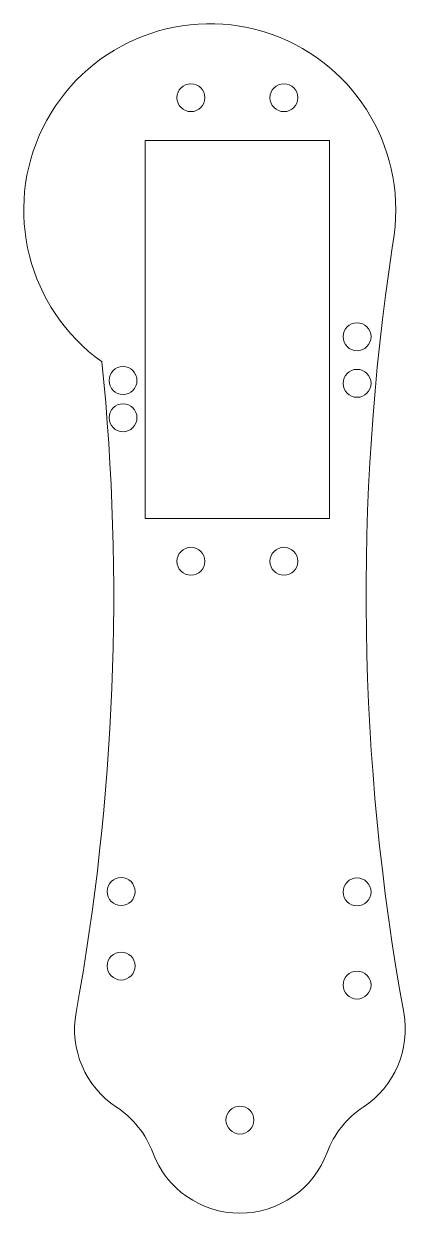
# Model space of a CAD drawing. Header units: millimetres. Extents: x -23 to 18, y -10 to 118.
import ezdxf

# ---------------------------------------------------------------- set-up
doc = ezdxf.new("R2010")
doc.units = ezdxf.units.MM

msp = doc.modelspace()

# ---------------------------------------------------------------- linework, layer by layer
at = {"color": 7, "linetype": 'Continuous', "lineweight": 15}
for p, q in [((-10.17, 64.59), (-10.17, 105.19)), ((-10.17, 105.19), (9.63, 105.19)), ((9.63, 105.19), (9.63, 64.59)), ((16.37, 93.65), (16.58, 95.02)), ((9.63, 64.59), (-10.17, 64.59))]:
    msp.add_line(p, q, dxfattribs=at)
for centre in [(-5.27, 109.78), (4.73, 109.78), (12.6, 84.11), (-12.57, 79.41), (12.6, 79.11), (-12.57, 75.41), (-5.27, 60), (4.73, 60), (-12.77, 24.54), (12.6, 24.5), (-12.77, 16.54), (12.6, 14.5), (0, 0)]:
    msp.add_circle(centre, 1.5, dxfattribs=at)
for centre, radius, start, end in [((-3.24, 97.72), 20, 352.267, 234.5904), ((263.57, 56.34), 250, 171.4164, 190.3225), ((-263.57, 56.34), 250, 349.6775, 5.7567), ((-7.78, 9.75), 10, 169.6775, 236.7463), ((7.78, 9.75), 10, 303.2537, 10.3225), ((-18.74, -6.98), 10, 20.4114, 56.7463), ((18.74, -6.98), 10, 123.2537, 159.5886), ((0, 0), 10, 200.4114, 339.5886)]:
    msp.add_arc(centre, radius, start, end, dxfattribs=at)

doc.saveas('drawing.dxf')
